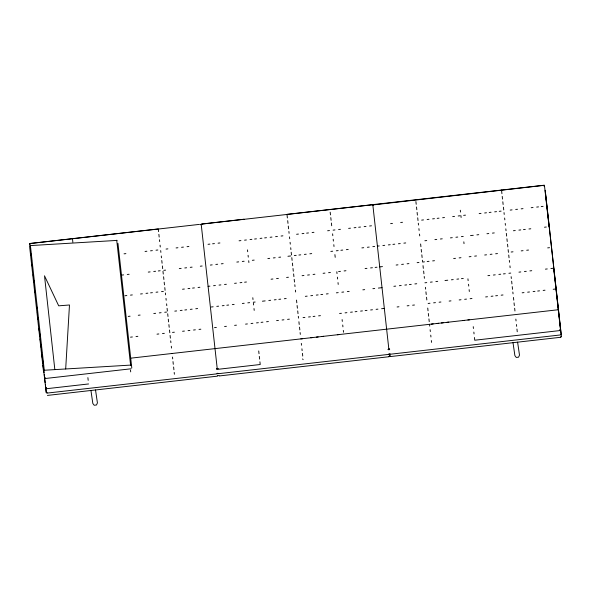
<?xml version="1.0" encoding="UTF-8"?>
<svg xmlns="http://www.w3.org/2000/svg" width="591" height="591" viewBox="0 0 591 591"><rect width="100%" height="100%" fill="white"/><g stroke="black" fill="none" stroke-linecap="round" stroke-linejoin="round"><path stroke-width="0.89" d="M65.682 368.969L69.479 304.986L58.701 305.828L44.502 275.805L54.837 369.619M199.507 224.373L30.333 243.529L29.646 244.356L30.008 244.149M29.735 244.253L30.207 243.78M30.407 248.456L30.414 248.9M217.843 375.536L217.466 375.603M389.122 353.972L388.937 354.194M560.756 334.336L560.563 334.757M373.061 204.929L543.676 185.389M217.429 373.542L217.126 373.283L217.51 373.261L217.17 373.675M201.827 224.344L202.011 224.639M373.253 205.269L372.899 205.483L388.937 349.931M389.122 356.506L389.469 356.092L389.085 356.166M171.833 353.514L302.644 338.687M386.366 329.209L557.985 309.773M29.55 243.507L158.27 228.931L158.573 231.635M244.083 219.209L201.176 224.07L217.311 369.375L260.217 364.514L259.914 361.803M544.429 185.19L286.99 214.348L287.389 217.961M201.952 224.092L372.049 204.826M124.058 253.827L125.883 253.62M145.054 251.448L146.886 251.241M150.535 250.828L152.36 250.621M156.009 250.207L157.834 250M166.056 249.07L167.881 248.863M176.096 247.932L177.921 247.725M181.57 247.311L183.402 247.104M187.052 246.691L188.876 246.484M208.047 244.312L209.871 244.105M212.612 243.795L214.437 243.588M218.086 243.174L219.911 242.967M239.082 240.796L240.914 240.589M244.563 240.175L246.388 239.968M250.037 239.554L251.869 239.348M254.603 239.037L256.428 238.83M260.084 238.417L261.909 238.21M264.65 237.9L266.475 237.693M270.124 237.279L271.949 237.072M275.598 236.659L277.43 236.452M281.08 236.038L282.904 235.831M296.601 234.28L298.425 234.073M302.075 233.659L303.9 233.452M306.64 233.142L308.465 232.935M312.114 232.522L313.939 232.315M327.636 230.763L329.46 230.556M333.117 230.143L334.942 229.936M338.591 229.522L340.416 229.315M348.631 228.385L350.456 228.178M354.112 227.764L355.937 227.557M358.678 227.247L360.503 227.04M364.152 226.626L365.977 226.419M369.626 226.006L371.458 225.799M390.629 223.634L392.454 223.428M400.668 222.497L402.493 222.29M421.664 220.118L423.488 219.911M427.145 219.497L428.97 219.291M432.619 218.877L434.444 218.67M437.185 218.36L439.01 218.153M442.659 217.739L444.484 217.532M452.706 216.601L454.531 216.395M458.18 215.981L460.005 215.774M463.654 215.36L465.486 215.154M479.175 213.602L481 213.395M484.657 212.982L486.482 212.775M489.215 212.465L491.047 212.258M494.697 211.844L496.521 211.637M499.262 211.327L501.087 211.12M510.218 210.086L512.042 209.879M515.692 209.465L517.517 209.258M521.173 208.845L522.998 208.638M531.213 207.707L533.038 207.5M536.687 207.086L538.512 206.88M541.253 206.569L543.077 206.362M121.798 275.096L123.622 274.889M127.279 274.475L129.104 274.268M148.275 272.096L150.099 271.89M153.749 271.476L155.581 271.269M158.314 270.959L160.139 270.752M163.796 270.338L165.62 270.139M179.309 268.587L181.142 268.38M184.791 267.967L186.616 267.76M190.265 267.346L192.097 267.139M200.312 266.209L202.137 266.002M210.352 265.071L212.176 264.864M215.826 264.45L217.658 264.243M221.307 263.83L223.132 263.623M236.828 262.072L238.653 261.865M242.303 261.451L244.127 261.244M252.342 260.313L254.167 260.106M267.863 258.555L269.688 258.348M273.345 257.935L275.17 257.728M278.819 257.314L280.644 257.107M287.95 256.28L290.683 255.969M294.34 255.556L296.165 255.349M298.906 255.039L300.73 254.832M304.38 254.418L306.204 254.211M309.854 253.798L311.686 253.591M330.857 251.419L332.681 251.212M336.331 250.798L338.155 250.591M340.896 250.281L342.721 250.074M346.37 249.661L348.202 249.454M361.891 247.902L363.716 247.695M367.373 247.282L369.198 247.075M372.847 246.661L374.672 246.454M377.413 246.144L379.237 245.937M382.887 245.524L384.711 245.317M388.368 244.903L390.193 244.696M392.934 244.386L394.758 244.179M398.408 243.765L400.233 243.558M403.882 243.145L405.714 242.938M424.885 240.766L426.709 240.559M434.924 239.628L436.749 239.421M440.398 239.008L442.231 238.808M450.445 237.877L452.27 237.671M455.92 237.257L457.744 237.05M461.401 236.636L463.226 236.43M470.525 235.602L473.265 235.292M476.915 234.878L478.74 234.671M486.962 233.74L488.787 233.534M492.436 233.12L494.261 232.913M513.431 230.741L515.256 230.534M518.913 230.121L520.737 229.914M523.478 229.604L525.303 229.397M528.952 228.983L530.777 228.776M544.474 227.225L546.298 227.018M125.019 295.751L126.843 295.544M130.493 295.131L132.318 294.924M140.54 293.993L142.365 293.786M146.014 293.372L147.839 293.166M150.579 292.855L152.404 292.648M156.054 292.235L157.886 292.028M161.535 291.614L163.36 291.407M182.53 289.235L184.355 289.029M188.004 288.615L189.837 288.408M192.57 288.098L194.395 287.891M198.051 287.477L199.876 287.27M208.091 286.34L209.916 286.133M213.573 285.719L215.397 285.512M219.047 285.098L220.871 284.892M224.521 284.485L226.353 284.278M234.568 283.348L236.393 283.141M240.042 282.727L241.867 282.52M244.608 282.21L246.432 282.003M271.084 279.211L272.909 279.004M276.558 278.59L278.383 278.383M286.598 277.452L288.43 277.245M302.119 275.694L303.944 275.487M307.601 275.074L309.425 274.867M313.075 274.453L314.9 274.246M323.114 273.315L324.939 273.108M328.596 272.695L330.421 272.488M338.636 271.557L340.46 271.35M344.11 270.937L345.942 270.73M365.112 268.558L366.937 268.351M370.587 267.937L372.411 267.73M375.152 267.42L376.977 267.213M379.718 266.903L382.458 266.593M396.147 265.041L397.972 264.834M401.629 264.421L403.454 264.214M407.103 263.8L408.928 263.593M417.143 262.663L418.967 262.456M424.449 261.835L422.624 262.042L422.425 260.239M427.19 261.525L429.014 261.318M432.664 260.904L434.488 260.697M453.659 258.526L455.484 258.319M459.141 257.905L460.965 257.698M469.18 256.767L471.005 256.56M474.654 256.147L476.486 255.94M484.701 255.009L486.526 254.802M490.175 254.389L492 254.182M495.657 253.775L497.482 253.569M511.171 252.017L512.995 251.81M521.218 250.88L523.042 250.673M526.692 250.259L528.517 250.052M547.687 247.88L549.512 247.673M128.232 316.407L130.064 316.2M138.279 315.269L140.104 315.062M153.793 313.511L155.625 313.304M159.274 312.89L161.099 312.683M164.749 312.27L166.581 312.063M174.796 311.132L176.62 310.925M180.27 310.511L182.094 310.305M184.835 309.994L186.66 309.787M190.309 309.374L192.141 309.167M195.791 308.753L197.616 308.546M211.312 306.995L213.137 306.788M216.786 306.374L218.611 306.168M222.268 305.754L224.092 305.547M226.826 305.237L228.658 305.03M232.307 304.616L234.132 304.409M242.347 303.478L244.172 303.272M247.828 302.858L249.653 302.651M253.303 302.237L255.127 302.031M262.434 301.203L265.167 300.893M268.824 300.479L270.648 300.272M274.298 299.859L276.123 299.659M278.863 299.349L280.688 299.142M284.337 298.728L286.17 298.521M305.34 296.35L307.165 296.143M310.814 295.729L312.639 295.522M316.296 295.108L318.121 294.902M320.854 294.591L322.686 294.384M326.335 293.971L328.16 293.764M336.375 292.833L338.2 292.626M341.857 292.213L343.681 292.006M347.331 291.592L349.155 291.385M362.852 289.834L364.677 289.627M372.891 288.696L374.716 288.489M378.373 288.076L382.022 287.662M393.887 286.317L395.711 286.11M399.368 285.697L401.193 285.49M404.842 285.076L406.667 284.869M409.408 284.559L411.233 284.352M414.882 283.939L416.714 283.732M424.929 282.801L426.754 282.594M430.403 282.18L432.228 281.973M435.885 281.56L437.709 281.353M445.008 280.526L447.749 280.215M451.398 279.802L453.223 279.595M456.88 279.181L458.705 278.974M461.445 278.664L463.27 278.457M487.915 275.665L489.74 275.458M493.396 275.044L495.221 274.837M498.87 274.423L500.695 274.217M503.436 273.906L505.261 273.699M508.91 273.286L510.742 273.079M518.957 272.148L520.782 271.941M524.431 271.528L526.256 271.321M529.913 270.907L531.737 270.7M545.427 269.149L547.259 268.942M550.908 268.536L553.649 268.225L560.49 329.859M130.537 337.166L132.369 336.959M136.019 336.545L137.843 336.338M157.014 334.166L158.839 333.959M162.488 333.546L164.32 333.339M172.535 332.408L174.36 332.201M182.575 331.27L184.399 331.063M188.056 330.65L189.881 330.443M193.53 330.029L195.355 329.822M199.004 329.409L200.837 329.202M214.526 327.65L216.35 327.444M224.573 326.513L226.397 326.306M234.612 325.375L236.437 325.168M245.568 324.134L247.393 323.927M251.042 323.513L252.867 323.307M256.524 322.893L258.348 322.686M261.082 322.376L262.914 322.169M266.563 321.755L268.388 321.548M276.603 320.618L278.427 320.411M282.084 319.997L283.909 319.79M287.558 319.376L289.383 319.17M303.08 317.618L304.904 317.411M308.554 316.998L310.378 316.791M313.119 316.481L314.944 316.274M318.601 315.86L320.425 315.653M339.596 313.489L341.421 313.282M345.07 312.868L346.895 312.661M350.552 312.247L352.376 312.041M355.11 311.73L356.942 311.523M360.591 311.11L362.416 310.903M365.157 310.593L366.981 310.386M370.631 309.972L372.456 309.765M376.112 309.352L377.937 309.145M381.587 308.731L384.327 308.421M397.108 306.973L398.932 306.766M407.147 305.835L408.972 305.628M412.629 305.215L414.454 305.008M428.143 303.456L429.967 303.249M433.624 302.836L435.449 302.629M439.098 302.215L440.923 302.008M449.138 301.078L450.97 300.871M459.185 299.94L461.01 299.733M464.659 299.319L466.484 299.112M470.14 298.699L471.965 298.492M485.654 296.941L487.486 296.734M491.136 296.32L492.96 296.113M495.701 295.803L497.526 295.596M501.175 295.182L503 294.975M522.171 292.804L523.995 292.597M527.652 292.183L529.477 291.976M533.126 291.562L534.951 291.356M537.692 291.045L539.517 290.838M543.166 290.425L544.998 290.218M553.213 289.287L555.038 289.08M130.345 358.212L172.099 353.477M310.859 337.757L312.683 337.55M316.34 337.136L318.165 336.929M321.814 336.515L323.639 336.309M337.335 334.757L339.16 334.55M386.632 329.18L300.819 338.894M431.364 324.112L433.188 323.905M436.838 323.491L438.662 323.284M441.403 322.974L443.228 322.767M446.885 322.354L448.709 322.147M462.398 320.595L464.223 320.388M467.88 319.975L469.705 319.768M45.3 378.506L131.106 368.784M45.684 388.812L88.591 383.951M560.556 330.495L474.75 340.217L474.447 337.505M47.088 393.096L217.178 373.83M218.707 373.652L388.804 354.386M390.333 354.216L560.431 334.949M47.428 395.416L217.518 376.149M219.047 375.979L389.144 356.713M390.673 356.536L560.763 337.276M200.475 224.816L200.593 224.484M560.371 334.403L560.763 334.388M389.137 353.824L388.797 354.238M373.268 205.129L372.485 205.358M390.171 354.002L389.897 353.684M218.411 373.372L218.692 373.453M302.577 358.936L303.124 359.653M218.655 375.588L218.995 375.433M46.689 392.705L47.081 392.941L47.029 392.55M544.112 185.921L543.727 185.936M372.781 205.395L372.803 204.634M390.23 356.011L390.621 355.989M517.598 342.137L519.496 355.132L518.558 357.186L516.261 357.444L514.894 355.649L513.003 342.654M389.639 354.593L389.824 355.885M95.528 389.942L97.419 402.936L96.488 404.99L94.191 405.256L92.824 403.461L90.933 390.466M46.238 392.439L43.69 370.801M545.478 192.629L561.45 336.442M545.146 190.302L561.11 334.122M544.518 186.039L549.039 226.708M501.523 190.051L501.922 193.663M502.224 196.367L502.52 199.078M502.823 201.782L503.126 204.493M503.421 207.197L503.724 209.908M504.027 212.612L504.226 214.422M504.625 218.027L504.825 219.837M505.231 223.442L505.431 225.252M505.83 228.857L506.029 230.667M506.332 233.371L506.627 236.082M506.93 238.786L507.233 241.497M507.536 244.201L507.832 246.912M508.134 249.616L508.437 252.327M508.733 255.031L509.036 257.742M509.339 260.446L509.538 262.249M509.937 265.861L510.136 267.664M511.141 276.691L511.341 278.494M511.643 281.205L511.939 283.909M512.242 286.62L512.545 289.324M512.84 292.035L513.047 293.838M513.446 297.45L513.749 300.154M514.044 302.865L514.347 305.569M514.65 308.28L514.946 310.984M515.847 319.11L516.054 320.913M516.453 324.525L516.652 326.328M516.955 329.039L517.251 331.743M460.315 210.256L460.515 212.058M460.921 215.671L461.12 217.473M463.824 241.845L464.024 243.647M467.932 278.841L468.131 280.651M468.537 284.256L468.737 286.066M469.136 289.671L469.335 291.481M473.243 326.675L473.443 328.478M473.849 332.09L474.048 333.893M415.909 201.575L416.212 204.287M416.507 206.99L416.81 209.702M417.113 212.405L417.409 215.117M417.711 217.82L418.014 220.532M418.31 223.235L418.517 225.038M418.916 228.651L419.115 230.453M419.514 234.066L419.713 235.868M420.615 243.994L420.918 246.698M421.22 249.409L421.523 252.113M421.819 254.824L422.122 257.528M423.023 265.655L423.326 268.358M423.621 271.07L423.924 273.773M424.227 276.485L424.427 278.287M425.431 287.315L425.631 289.117M425.926 291.828L426.229 294.532M426.532 297.243L426.828 299.947M427.736 308.074L428.032 310.777M428.335 313.489L428.638 316.192M428.933 318.904L429.236 321.607M429.539 324.319L429.738 326.121M430.137 329.734L430.337 331.536M430.736 335.149L430.942 336.951M431.341 340.564L431.541 342.366M330.199 212.199L330.495 214.902M330.797 217.614L331.1 220.317M331.396 223.029L331.699 225.732M332.6 233.859L332.799 235.661M333.206 239.274L333.405 241.076M333.804 244.689L334.004 246.491M334.905 254.618L335.208 257.321M336.811 271.764L337.01 273.567M337.409 277.179L337.609 278.982M338.015 282.594L338.215 284.397M342.123 319.598L342.322 321.401M342.721 325.013L342.92 326.816M343.327 330.428L343.526 332.231M287.691 220.665L287.994 223.376M288.29 226.08L288.593 228.791M288.896 231.495L289.095 233.305M289.494 236.91L289.693 238.72M290.1 242.325L290.299 244.135M290.698 247.74L290.898 249.55M291.2 252.254L291.496 254.965M291.799 257.669L292.102 260.38M292.397 263.084L292.7 265.795M293.003 268.499L293.306 271.21M293.601 273.914L293.904 276.625M294.207 279.329L294.503 282.04M294.806 284.744L295.005 286.554M295.404 290.159L295.611 291.969M296.512 300.088L296.808 302.799M297.11 305.503L297.413 308.214M297.709 310.918L298.012 313.629M298.315 316.333L298.514 318.135M298.913 321.748L299.216 324.459M299.519 327.163L299.814 329.874M300.117 332.578L300.317 334.38M301.321 343.408L301.521 345.21M301.92 348.823L302.119 350.626M302.422 353.337L302.725 356.041M247.489 249.897L247.688 251.7M248.094 255.312L248.294 257.115M248.693 260.727L248.892 262.53M252.8 297.731L253 299.534M253.406 303.146L253.605 304.949M254.004 308.561L254.204 310.364M258.71 350.973L259.013 353.684M259.316 356.388L259.619 359.099M158.876 234.346L159.171 237.05M159.474 239.761L159.673 241.564M160.072 245.176L160.272 246.979M160.678 250.591L160.878 252.394M161.277 256.006L161.476 257.809M161.779 260.52L162.082 263.224M162.377 265.935L162.68 268.639M162.983 271.35L163.279 274.054M163.581 276.765L163.884 279.469M164.18 282.18L164.483 284.884M164.786 287.595L165.088 290.299M165.384 293.01L165.583 294.813M165.99 298.425L166.189 300.228M166.588 303.84L166.788 305.643M167.09 308.347L167.393 311.058M167.689 313.762L167.992 316.473M168.295 319.177L168.59 321.888M168.893 324.592L169.196 327.303M169.491 330.007L169.794 332.718M170.097 335.422L170.393 338.133M170.696 340.837L170.895 342.647M171.301 346.252L171.501 348.062M172.498 357.082L172.698 358.892M173 361.596L173.303 364.307M173.606 367.011L173.902 369.722M174.205 372.426L174.404 374.236M117.964 243.418L131.793 367.957M130.493 370.069L130.7 371.872M72.56 239.554L72.863 242.258M87.889 377.634L88.192 380.345M30.835 253.591L31.035 255.423M31.441 259.087L31.648 260.919M32.054 264.583L32.261 266.415M33.17 274.66L33.377 276.492M33.783 280.156L33.99 281.988M34.396 285.652L34.596 287.485M35.002 291.149L35.209 292.981M36.731 306.722L36.938 308.554M37.344 312.218L37.543 314.05M37.957 317.714L38.156 319.546M39.686 333.287L39.885 335.119M40.291 338.783L40.498 340.615M40.905 344.28L41.104 346.112M42.633 359.853L42.833 361.685M43.239 365.349L43.446 367.181M43.852 370.845L44.059 372.677M44.259 374.509L45.175 382.754M45.381 384.586L46.297 392.83M38.969 328.345L39.272 331.049M39.575 333.76L39.87 336.464M40.173 339.175L40.476 341.879M40.779 344.59L41.075 347.294M41.377 350.005L41.68 352.709M41.88 354.519L42.279 358.124M42.478 359.934L42.877 363.539M43.084 365.349L43.379 368.053M29.55 245.996L43.387 370.542M30.067 245.605L117.107 240.404L116.722 240.212L130.589 365.098C130.426 366.058 131.505 364.795 130.589 365.098L44.281 370.247C43.313 370.092 44.613 371.17 44.281 370.247L30.385 245.361L30.067 245.605M216.831 368.614L216.491 369.028L216.831 368.614M388.457 349.178L388.117 349.591L388.457 349.178M560.083 329.741L559.743 330.155L560.083 329.741M561.088 336.656L560.748 337.069L561.088 336.656M46.357 387.903C45.404 387.807 46.733 388.804 46.357 387.903M217.976 368.459C217.023 368.37 218.352 369.36 217.976 368.459M389.602 349.022C388.649 348.926 389.979 349.924 389.602 349.022M45.248 377.959L44.857 377.974L45.248 377.959"/></g></svg>
